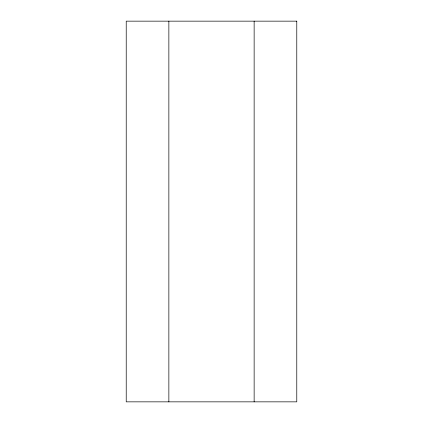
<?xml version="1.0" encoding="UTF-8"?>
<svg xmlns="http://www.w3.org/2000/svg" width="423" height="423" viewBox="0 0 423 423"><rect width="100%" height="100%" fill="white"/><g stroke="black" fill="none" stroke-linecap="round" stroke-linejoin="round"><path stroke-width="0.63" d="M254.138 21.15L254.138 401.85M168.862 21.15L168.862 401.85M296.777 21.15L126.223 21.15L126.223 401.85L296.777 401.85L296.777 21.15"/></g></svg>
